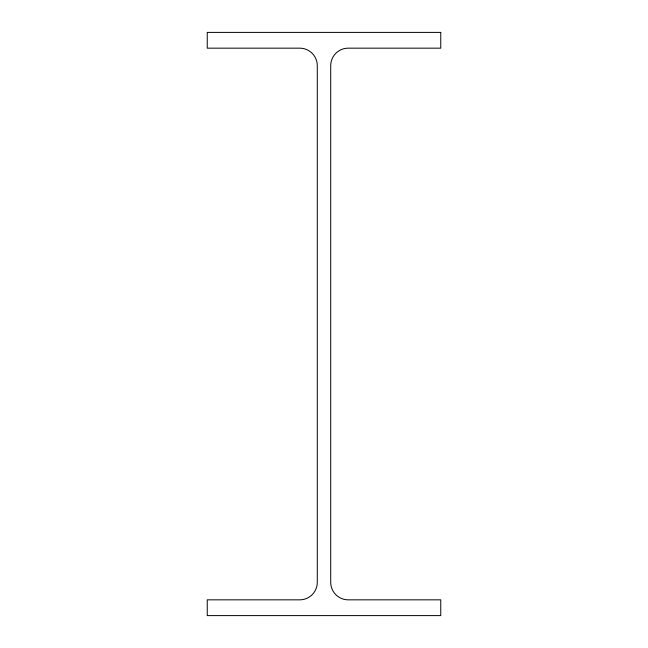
<?xml version="1.0" encoding="UTF-8"?>
<svg xmlns="http://www.w3.org/2000/svg" width="648" height="648" viewBox="0 0 648 648"><rect width="100%" height="100%" fill="white"/><g stroke="black" fill="none" stroke-linecap="round" stroke-linejoin="round"><path stroke-width="0.97" d="M440.753 32.4L207.247 32.4L207.247 48.163L299.773 48.163A17.512 17.512 0 0 1 317.285 65.675L317.285 582.325A17.512 17.512 0 0 1 299.773 599.837L207.247 599.837L207.247 615.6L440.753 615.6L440.753 599.837L348.227 599.837A17.512 17.512 0 0 1 330.715 582.325L330.715 65.675A17.512 17.512 0 0 1 348.227 48.163L440.753 48.163L440.753 32.4"/></g></svg>
